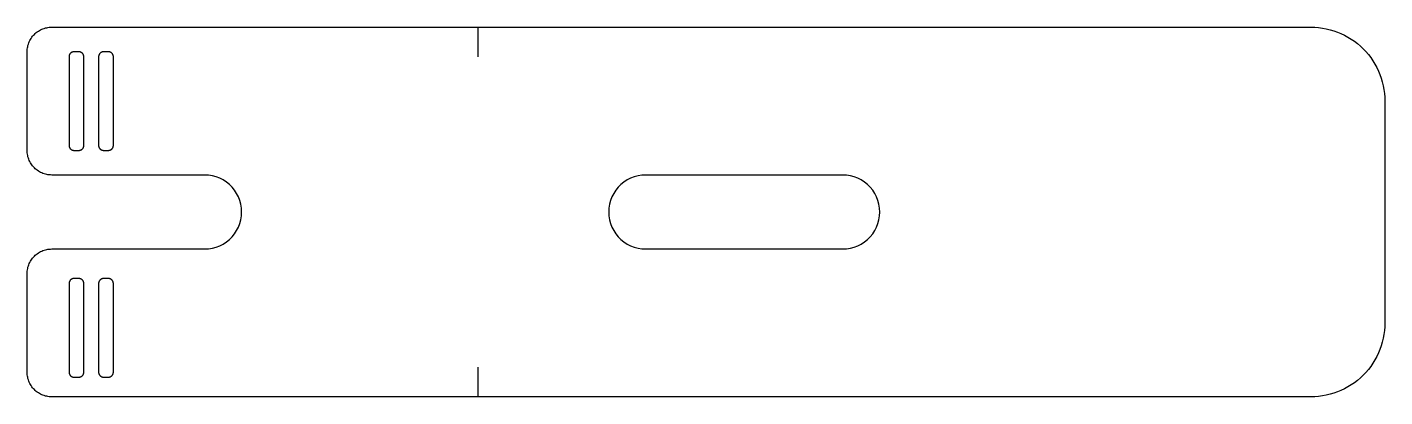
# Model space of a CAD drawing. Header units: metres. Extents: x -230 to 46, y -38 to 38.
import ezdxf

# ---------------------------------------------------------------- set-up
doc = ezdxf.new("R2010")
doc.units = ezdxf.units.M
doc.layers.add('BEND_LINES', color=1, linetype='Continuous')
doc.layers.add('CUT', color=3, linetype='Continuous')

msp = doc.modelspace()

# ---------------------------------------------------------------- linework, layer by layer
at = {"layer": 'BEND_LINES'}
for p, q in [((-138.461, 37.5), (-138.461, 31.5)), ((-138.461, -31.5), (-138.461, -37.5))]:
    msp.add_line(p, q, dxfattribs=at)
at = {"layer": 'CUT'}
for points in [[(-187.825, -4.408), (-187.397, -3.75), (-187.041, -3.051), (-186.759, -2.318), (-186.556, -1.559), (-186.433, -0.784), (-186.392, 0), (-186.433, 0.784), (-186.556, 1.559), (-186.759, 2.318), (-187.041, 3.051), (-187.397, 3.75), (-187.825, 4.408), (-188.319, 5.018), (-188.874, 5.574), (-189.484, 6.068), (-190.142, 6.495), (-190.842, 6.852), (-191.575, 7.133), (-192.333, 7.336), (-193.108, 7.459), (-193.892, 7.5), (-224.913, 7.5), (-225.175, 7.507), (-225.436, 7.527), (-225.695, 7.562), (-225.953, 7.609), (-226.207, 7.67), (-226.458, 7.745), (-226.705, 7.832), (-226.947, 7.932), (-227.183, 8.045), (-227.413, 8.17), (-227.636, 8.307), (-227.852, 8.455), (-228.06, 8.614), (-228.259, 8.784), (-228.449, 8.964), (-228.629, 9.154), (-228.799, 9.353), (-228.958, 9.561), (-229.106, 9.777), (-229.243, 10), (-229.368, 10.23), (-229.481, 10.466), (-229.581, 10.708), (-229.668, 10.955), (-229.743, 11.206), (-229.804, 11.46), (-229.851, 11.718), (-229.886, 11.977), (-229.906, 12.238), (-229.913, 12.5), (-229.913, 32.5), (-229.906, 32.762), (-229.886, 33.023), (-229.851, 33.282), (-229.804, 33.54), (-229.743, 33.794), (-229.668, 34.045), (-229.581, 34.292), (-229.481, 34.534), (-229.368, 34.77), (-229.243, 35), (-229.106, 35.223), (-228.958, 35.439), (-228.799, 35.647), (-228.629, 35.846), (-228.449, 36.036), (-228.259, 36.216), (-228.06, 36.386), (-227.852, 36.545), (-227.636, 36.693), (-227.413, 36.83), (-227.183, 36.955), (-226.947, 37.068), (-226.705, 37.168), (-226.458, 37.255), (-226.207, 37.33), (-225.953, 37.391), (-225.695, 37.438), (-225.436, 37.473), (-225.175, 37.493), (-224.913, 37.5), (-160.954, 37.5), (-124.393, 37.5), (30.604, 37.5), (31.389, 37.479), (32.172, 37.418), (32.95, 37.315), (33.722, 37.172), (34.486, 36.989), (35.239, 36.766), (35.979, 36.504), (36.705, 36.203), (37.414, 35.865), (38.104, 35.49), (38.773, 35.08), (39.421, 34.635), (40.044, 34.157), (40.641, 33.647), (41.21, 33.107), (41.751, 32.537), (42.261, 31.94), (42.739, 31.317), (43.184, 30.67), (43.594, 30), (43.969, 29.31), (44.307, 28.601), (44.607, 27.876), (44.87, 27.135), (45.093, 26.382), (45.276, 25.619), (45.419, 24.847), (45.522, 24.068), (45.583, 23.285), (45.604, 22.5), (45.604, -22.5), (45.583, -23.285), (45.522, -24.068), (45.419, -24.847), (45.276, -25.619), (45.093, -26.382), (44.87, -27.135), (44.607, -27.876), (44.307, -28.601), (43.969, -29.31), (43.594, -30), (43.184, -30.67), (42.739, -31.317), (42.261, -31.94), (41.751, -32.537), (41.21, -33.107), (40.641, -33.647), (40.044, -34.157), (39.421, -34.635), (38.773, -35.08), (38.104, -35.49), (37.414, -35.865), (36.705, -36.203), (35.979, -36.504), (35.239, -36.766), (34.486, -36.989), (33.722, -37.172), (32.95, -37.315), (32.172, -37.418), (31.389, -37.479), (30.604, -37.5), (-124.393, -37.5), (-160.954, -37.5), (-224.913, -37.5), (-225.175, -37.493), (-225.436, -37.473), (-225.695, -37.438), (-225.953, -37.391), (-226.207, -37.33), (-226.458, -37.255), (-226.705, -37.168), (-226.947, -37.068), (-227.183, -36.955), (-227.413, -36.83), (-227.636, -36.693), (-227.852, -36.545), (-228.06, -36.386), (-228.259, -36.216), (-228.449, -36.036), (-228.629, -35.846), (-228.799, -35.647), (-228.958, -35.439), (-229.106, -35.223), (-229.243, -35), (-229.368, -34.77), (-229.481, -34.534), (-229.581, -34.292), (-229.668, -34.045), (-229.743, -33.794), (-229.804, -33.54), (-229.851, -33.282), (-229.886, -33.023), (-229.906, -32.762), (-229.913, -32.5), (-229.913, -12.5), (-229.906, -12.238), (-229.886, -11.977), (-229.851, -11.718), (-229.804, -11.46), (-229.743, -11.206), (-229.668, -10.955), (-229.581, -10.708), (-229.481, -10.466), (-229.368, -10.23), (-229.243, -10), (-229.106, -9.777), (-228.958, -9.561), (-228.799, -9.353), (-228.629, -9.154), (-228.449, -8.964), (-228.259, -8.784), (-228.06, -8.614), (-227.852, -8.455), (-227.636, -8.307), (-227.413, -8.17), (-227.183, -8.045), (-226.947, -7.932), (-226.705, -7.832), (-226.458, -7.745), (-226.207, -7.67), (-225.953, -7.609), (-225.695, -7.562), (-225.436, -7.527), (-225.175, -7.507), (-224.913, -7.5), (-193.892, -7.5), (-193.108, -7.459), (-192.333, -7.336), (-191.575, -7.133), (-190.842, -6.852), (-190.142, -6.495), (-189.484, -6.068), (-188.874, -5.574), (-188.319, -5.018), (-187.825, -4.408)], [(-221.327, 13.093), (-221.304, 13.046), (-221.279, 13), (-221.252, 12.955), (-221.222, 12.912), (-221.19, 12.871), (-221.156, 12.831), (-221.12, 12.793), (-221.082, 12.757), (-221.042, 12.723), (-221.001, 12.691), (-220.958, 12.661), (-220.913, 12.634), (-220.867, 12.609), (-220.82, 12.586), (-220.771, 12.566), (-220.722, 12.549), (-220.672, 12.534), (-220.621, 12.522), (-220.569, 12.512), (-220.518, 12.505), (-220.465, 12.501), (-220.413, 12.5), (-219.413, 12.5), (-219.361, 12.501), (-219.308, 12.505), (-219.257, 12.512), (-219.205, 12.522), (-219.154, 12.534), (-219.104, 12.549), (-219.055, 12.566), (-219.006, 12.586), (-218.959, 12.609), (-218.913, 12.634), (-218.868, 12.661), (-218.825, 12.691), (-218.784, 12.723), (-218.744, 12.757), (-218.706, 12.793), (-218.67, 12.831), (-218.636, 12.871), (-218.604, 12.912), (-218.574, 12.955), (-218.547, 13), (-218.522, 13.046), (-218.499, 13.093), (-218.479, 13.142), (-218.462, 13.191), (-218.447, 13.241), (-218.435, 13.292), (-218.425, 13.344), (-218.418, 13.395), (-218.414, 13.448), (-218.413, 13.5), (-218.413, 31.5), (-218.414, 31.552), (-218.418, 31.605), (-218.425, 31.656), (-218.435, 31.708), (-218.447, 31.759), (-218.462, 31.809), (-218.479, 31.858), (-218.499, 31.907), (-218.522, 31.954), (-218.547, 32), (-218.574, 32.045), (-218.604, 32.088), (-218.636, 32.129), (-218.67, 32.169), (-218.706, 32.207), (-218.744, 32.243), (-218.784, 32.277), (-218.825, 32.309), (-218.868, 32.339), (-218.913, 32.366), (-218.959, 32.391), (-219.006, 32.414), (-219.055, 32.434), (-219.104, 32.451), (-219.154, 32.466), (-219.205, 32.478), (-219.257, 32.488), (-219.308, 32.495), (-219.361, 32.499), (-219.413, 32.5), (-220.413, 32.5), (-220.465, 32.499), (-220.518, 32.495), (-220.569, 32.488), (-220.621, 32.478), (-220.672, 32.466), (-220.722, 32.451), (-220.771, 32.434), (-220.82, 32.414), (-220.867, 32.391), (-220.913, 32.366), (-220.958, 32.339), (-221.001, 32.309), (-221.042, 32.277), (-221.082, 32.243), (-221.12, 32.207), (-221.156, 32.169), (-221.19, 32.129), (-221.222, 32.088), (-221.252, 32.045), (-221.279, 32), (-221.304, 31.954), (-221.327, 31.907), (-221.347, 31.858), (-221.364, 31.809), (-221.379, 31.759), (-221.391, 31.708), (-221.401, 31.656), (-221.408, 31.605), (-221.412, 31.552), (-221.413, 31.5), (-221.413, 13.5), (-221.412, 13.448), (-221.408, 13.395), (-221.401, 13.344), (-221.391, 13.292), (-221.379, 13.241), (-221.364, 13.191), (-221.347, 13.142), (-221.327, 13.093)], [(-212.479, 31.858), (-212.499, 31.907), (-212.522, 31.954), (-212.547, 32), (-212.574, 32.045), (-212.604, 32.088), (-212.636, 32.129), (-212.67, 32.169), (-212.706, 32.207), (-212.744, 32.243), (-212.784, 32.277), (-212.825, 32.309), (-212.868, 32.339), (-212.913, 32.366), (-212.959, 32.391), (-213.006, 32.414), (-213.055, 32.434), (-213.104, 32.451), (-213.154, 32.466), (-213.205, 32.478), (-213.257, 32.488), (-213.308, 32.495), (-213.361, 32.499), (-213.413, 32.5), (-214.413, 32.5), (-214.465, 32.499), (-214.518, 32.495), (-214.569, 32.488), (-214.621, 32.478), (-214.672, 32.466), (-214.722, 32.451), (-214.771, 32.434), (-214.82, 32.414), (-214.867, 32.391), (-214.913, 32.366), (-214.958, 32.339), (-215.001, 32.309), (-215.042, 32.277), (-215.082, 32.243), (-215.12, 32.207), (-215.156, 32.169), (-215.19, 32.129), (-215.222, 32.088), (-215.252, 32.045), (-215.279, 32), (-215.304, 31.954), (-215.327, 31.907), (-215.347, 31.858), (-215.364, 31.809), (-215.379, 31.759), (-215.391, 31.708), (-215.401, 31.656), (-215.408, 31.605), (-215.412, 31.552), (-215.413, 31.5), (-215.413, 13.5), (-215.412, 13.448), (-215.408, 13.395), (-215.401, 13.344), (-215.391, 13.292), (-215.379, 13.241), (-215.364, 13.191), (-215.347, 13.142), (-215.327, 13.093), (-215.304, 13.046), (-215.279, 13), (-215.252, 12.955), (-215.222, 12.912), (-215.19, 12.871), (-215.156, 12.831), (-215.12, 12.793), (-215.082, 12.757), (-215.042, 12.723), (-215.001, 12.691), (-214.958, 12.661), (-214.913, 12.634), (-214.867, 12.609), (-214.82, 12.586), (-214.771, 12.566), (-214.722, 12.549), (-214.672, 12.534), (-214.621, 12.522), (-214.569, 12.512), (-214.518, 12.505), (-214.465, 12.501), (-214.413, 12.5), (-213.413, 12.5), (-213.361, 12.501), (-213.308, 12.505), (-213.257, 12.512), (-213.205, 12.522), (-213.154, 12.534), (-213.104, 12.549), (-213.055, 12.566), (-213.006, 12.586), (-212.959, 12.609), (-212.913, 12.634), (-212.868, 12.661), (-212.825, 12.691), (-212.784, 12.723), (-212.744, 12.757), (-212.706, 12.793), (-212.67, 12.831), (-212.636, 12.871), (-212.604, 12.912), (-212.574, 12.955), (-212.547, 13), (-212.522, 13.046), (-212.499, 13.093), (-212.479, 13.142), (-212.462, 13.191), (-212.447, 13.241), (-212.435, 13.292), (-212.425, 13.344), (-212.418, 13.395), (-212.414, 13.448), (-212.413, 13.5), (-212.413, 31.5), (-212.414, 31.552), (-212.418, 31.605), (-212.425, 31.656), (-212.435, 31.708), (-212.447, 31.759), (-212.462, 31.809), (-212.479, 31.858)], [(-61.343, -6.852), (-60.644, -6.495), (-59.986, -6.068), (-59.376, -5.574), (-58.82, -5.018), (-58.326, -4.408), (-57.899, -3.75), (-57.542, -3.051), (-57.261, -2.318), (-57.058, -1.559), (-56.935, -0.784), (-56.894, 0), (-56.935, 0.784), (-57.058, 1.559), (-57.261, 2.318), (-57.542, 3.051), (-57.899, 3.75), (-58.326, 4.408), (-58.82, 5.018), (-59.376, 5.574), (-59.986, 6.068), (-60.644, 6.495), (-61.343, 6.852), (-62.076, 7.133), (-62.835, 7.336), (-63.61, 7.459), (-64.394, 7.5), (-104.394, 7.5), (-105.178, 7.459), (-105.953, 7.336), (-106.712, 7.133), (-107.445, 6.852), (-108.144, 6.495), (-108.802, 6.068), (-109.412, 5.574), (-109.968, 5.018), (-110.462, 4.408), (-110.889, 3.75), (-111.246, 3.051), (-111.527, 2.318), (-111.73, 1.559), (-111.853, 0.784), (-111.894, 0), (-111.853, -0.784), (-111.73, -1.559), (-111.527, -2.318), (-111.246, -3.051), (-110.889, -3.75), (-110.462, -4.408), (-109.968, -5.018), (-109.412, -5.574), (-108.802, -6.068), (-108.144, -6.495), (-107.445, -6.852), (-106.712, -7.133), (-105.953, -7.336), (-105.178, -7.459), (-104.394, -7.5), (-64.394, -7.5), (-63.61, -7.459), (-62.835, -7.336), (-62.076, -7.133), (-61.343, -6.852)], [(-221.279, -33), (-221.252, -33.045), (-221.222, -33.088), (-221.19, -33.129), (-221.156, -33.169), (-221.12, -33.207), (-221.082, -33.243), (-221.042, -33.277), (-221.001, -33.309), (-220.958, -33.339), (-220.913, -33.366), (-220.867, -33.391), (-220.82, -33.414), (-220.771, -33.434), (-220.722, -33.451), (-220.672, -33.466), (-220.621, -33.478), (-220.569, -33.488), (-220.518, -33.495), (-220.465, -33.499), (-220.413, -33.5), (-219.413, -33.5), (-219.361, -33.499), (-219.308, -33.495), (-219.257, -33.488), (-219.205, -33.478), (-219.154, -33.466), (-219.104, -33.451), (-219.055, -33.434), (-219.006, -33.414), (-218.959, -33.391), (-218.913, -33.366), (-218.868, -33.339), (-218.825, -33.309), (-218.784, -33.277), (-218.744, -33.243), (-218.706, -33.207), (-218.67, -33.169), (-218.636, -33.129), (-218.604, -33.088), (-218.574, -33.045), (-218.547, -33), (-218.522, -32.954), (-218.499, -32.907), (-218.479, -32.858), (-218.462, -32.809), (-218.447, -32.759), (-218.435, -32.708), (-218.425, -32.656), (-218.418, -32.605), (-218.414, -32.552), (-218.413, -32.5), (-218.413, -14.5), (-218.414, -14.448), (-218.418, -14.395), (-218.425, -14.344), (-218.435, -14.292), (-218.447, -14.241), (-218.462, -14.191), (-218.479, -14.142), (-218.499, -14.093), (-218.522, -14.046), (-218.547, -14), (-218.574, -13.955), (-218.604, -13.912), (-218.636, -13.871), (-218.67, -13.831), (-218.706, -13.793), (-218.744, -13.757), (-218.784, -13.723), (-218.825, -13.691), (-218.868, -13.661), (-218.913, -13.634), (-218.959, -13.609), (-219.006, -13.586), (-219.055, -13.566), (-219.104, -13.549), (-219.154, -13.534), (-219.205, -13.522), (-219.257, -13.512), (-219.308, -13.505), (-219.361, -13.501), (-219.413, -13.5), (-220.413, -13.5), (-220.465, -13.501), (-220.518, -13.505), (-220.569, -13.512), (-220.621, -13.522), (-220.672, -13.534), (-220.722, -13.549), (-220.771, -13.566), (-220.82, -13.586), (-220.867, -13.609), (-220.913, -13.634), (-220.958, -13.661), (-221.001, -13.691), (-221.042, -13.723), (-221.082, -13.757), (-221.12, -13.793), (-221.156, -13.831), (-221.19, -13.871), (-221.222, -13.912), (-221.252, -13.955), (-221.279, -14), (-221.304, -14.046), (-221.327, -14.093), (-221.347, -14.142), (-221.364, -14.191), (-221.379, -14.241), (-221.391, -14.292), (-221.401, -14.344), (-221.408, -14.395), (-221.412, -14.448), (-221.413, -14.5), (-221.413, -32.5), (-221.412, -32.552), (-221.408, -32.605), (-221.401, -32.656), (-221.391, -32.708), (-221.379, -32.759), (-221.364, -32.809), (-221.347, -32.858), (-221.327, -32.907), (-221.304, -32.954), (-221.279, -33)], [(-212.522, -14.046), (-212.547, -14), (-212.574, -13.955), (-212.604, -13.912), (-212.636, -13.871), (-212.67, -13.831), (-212.706, -13.793), (-212.744, -13.757), (-212.784, -13.723), (-212.825, -13.691), (-212.868, -13.661), (-212.913, -13.634), (-212.959, -13.609), (-213.006, -13.586), (-213.055, -13.566), (-213.104, -13.549), (-213.154, -13.534), (-213.205, -13.522), (-213.257, -13.512), (-213.308, -13.505), (-213.361, -13.501), (-213.413, -13.5), (-214.413, -13.5), (-214.465, -13.501), (-214.518, -13.505), (-214.569, -13.512), (-214.621, -13.522), (-214.672, -13.534), (-214.722, -13.549), (-214.771, -13.566), (-214.82, -13.586), (-214.867, -13.609), (-214.913, -13.634), (-214.958, -13.661), (-215.001, -13.691), (-215.042, -13.723), (-215.082, -13.757), (-215.12, -13.793), (-215.156, -13.831), (-215.19, -13.871), (-215.222, -13.912), (-215.252, -13.955), (-215.279, -14), (-215.304, -14.046), (-215.327, -14.093), (-215.347, -14.142), (-215.364, -14.191), (-215.379, -14.241), (-215.391, -14.292), (-215.401, -14.344), (-215.408, -14.395), (-215.412, -14.448), (-215.413, -14.5), (-215.413, -32.5), (-215.412, -32.552), (-215.408, -32.605), (-215.401, -32.656), (-215.391, -32.708), (-215.379, -32.759), (-215.364, -32.809), (-215.347, -32.858), (-215.327, -32.907), (-215.304, -32.954), (-215.279, -33), (-215.252, -33.045), (-215.222, -33.088), (-215.19, -33.129), (-215.156, -33.169), (-215.12, -33.207), (-215.082, -33.243), (-215.042, -33.277), (-215.001, -33.309), (-214.958, -33.339), (-214.913, -33.366), (-214.867, -33.391), (-214.82, -33.414), (-214.771, -33.434), (-214.722, -33.451), (-214.672, -33.466), (-214.621, -33.478), (-214.569, -33.488), (-214.518, -33.495), (-214.465, -33.499), (-214.413, -33.5), (-213.413, -33.5), (-213.361, -33.499), (-213.308, -33.495), (-213.257, -33.488), (-213.205, -33.478), (-213.154, -33.466), (-213.104, -33.451), (-213.055, -33.434), (-213.006, -33.414), (-212.959, -33.391), (-212.913, -33.366), (-212.868, -33.339), (-212.825, -33.309), (-212.784, -33.277), (-212.744, -33.243), (-212.706, -33.207), (-212.67, -33.169), (-212.636, -33.129), (-212.604, -33.088), (-212.574, -33.045), (-212.547, -33), (-212.522, -32.954), (-212.499, -32.907), (-212.479, -32.858), (-212.462, -32.809), (-212.447, -32.759), (-212.435, -32.708), (-212.425, -32.656), (-212.418, -32.605), (-212.414, -32.552), (-212.413, -32.5), (-212.413, -14.5), (-212.414, -14.448), (-212.418, -14.395), (-212.425, -14.344), (-212.435, -14.292), (-212.447, -14.241), (-212.462, -14.191), (-212.479, -14.142), (-212.499, -14.093), (-212.522, -14.046)]]:
    msp.add_lwpolyline(points, dxfattribs=at)

doc.saveas('drawing.dxf')
